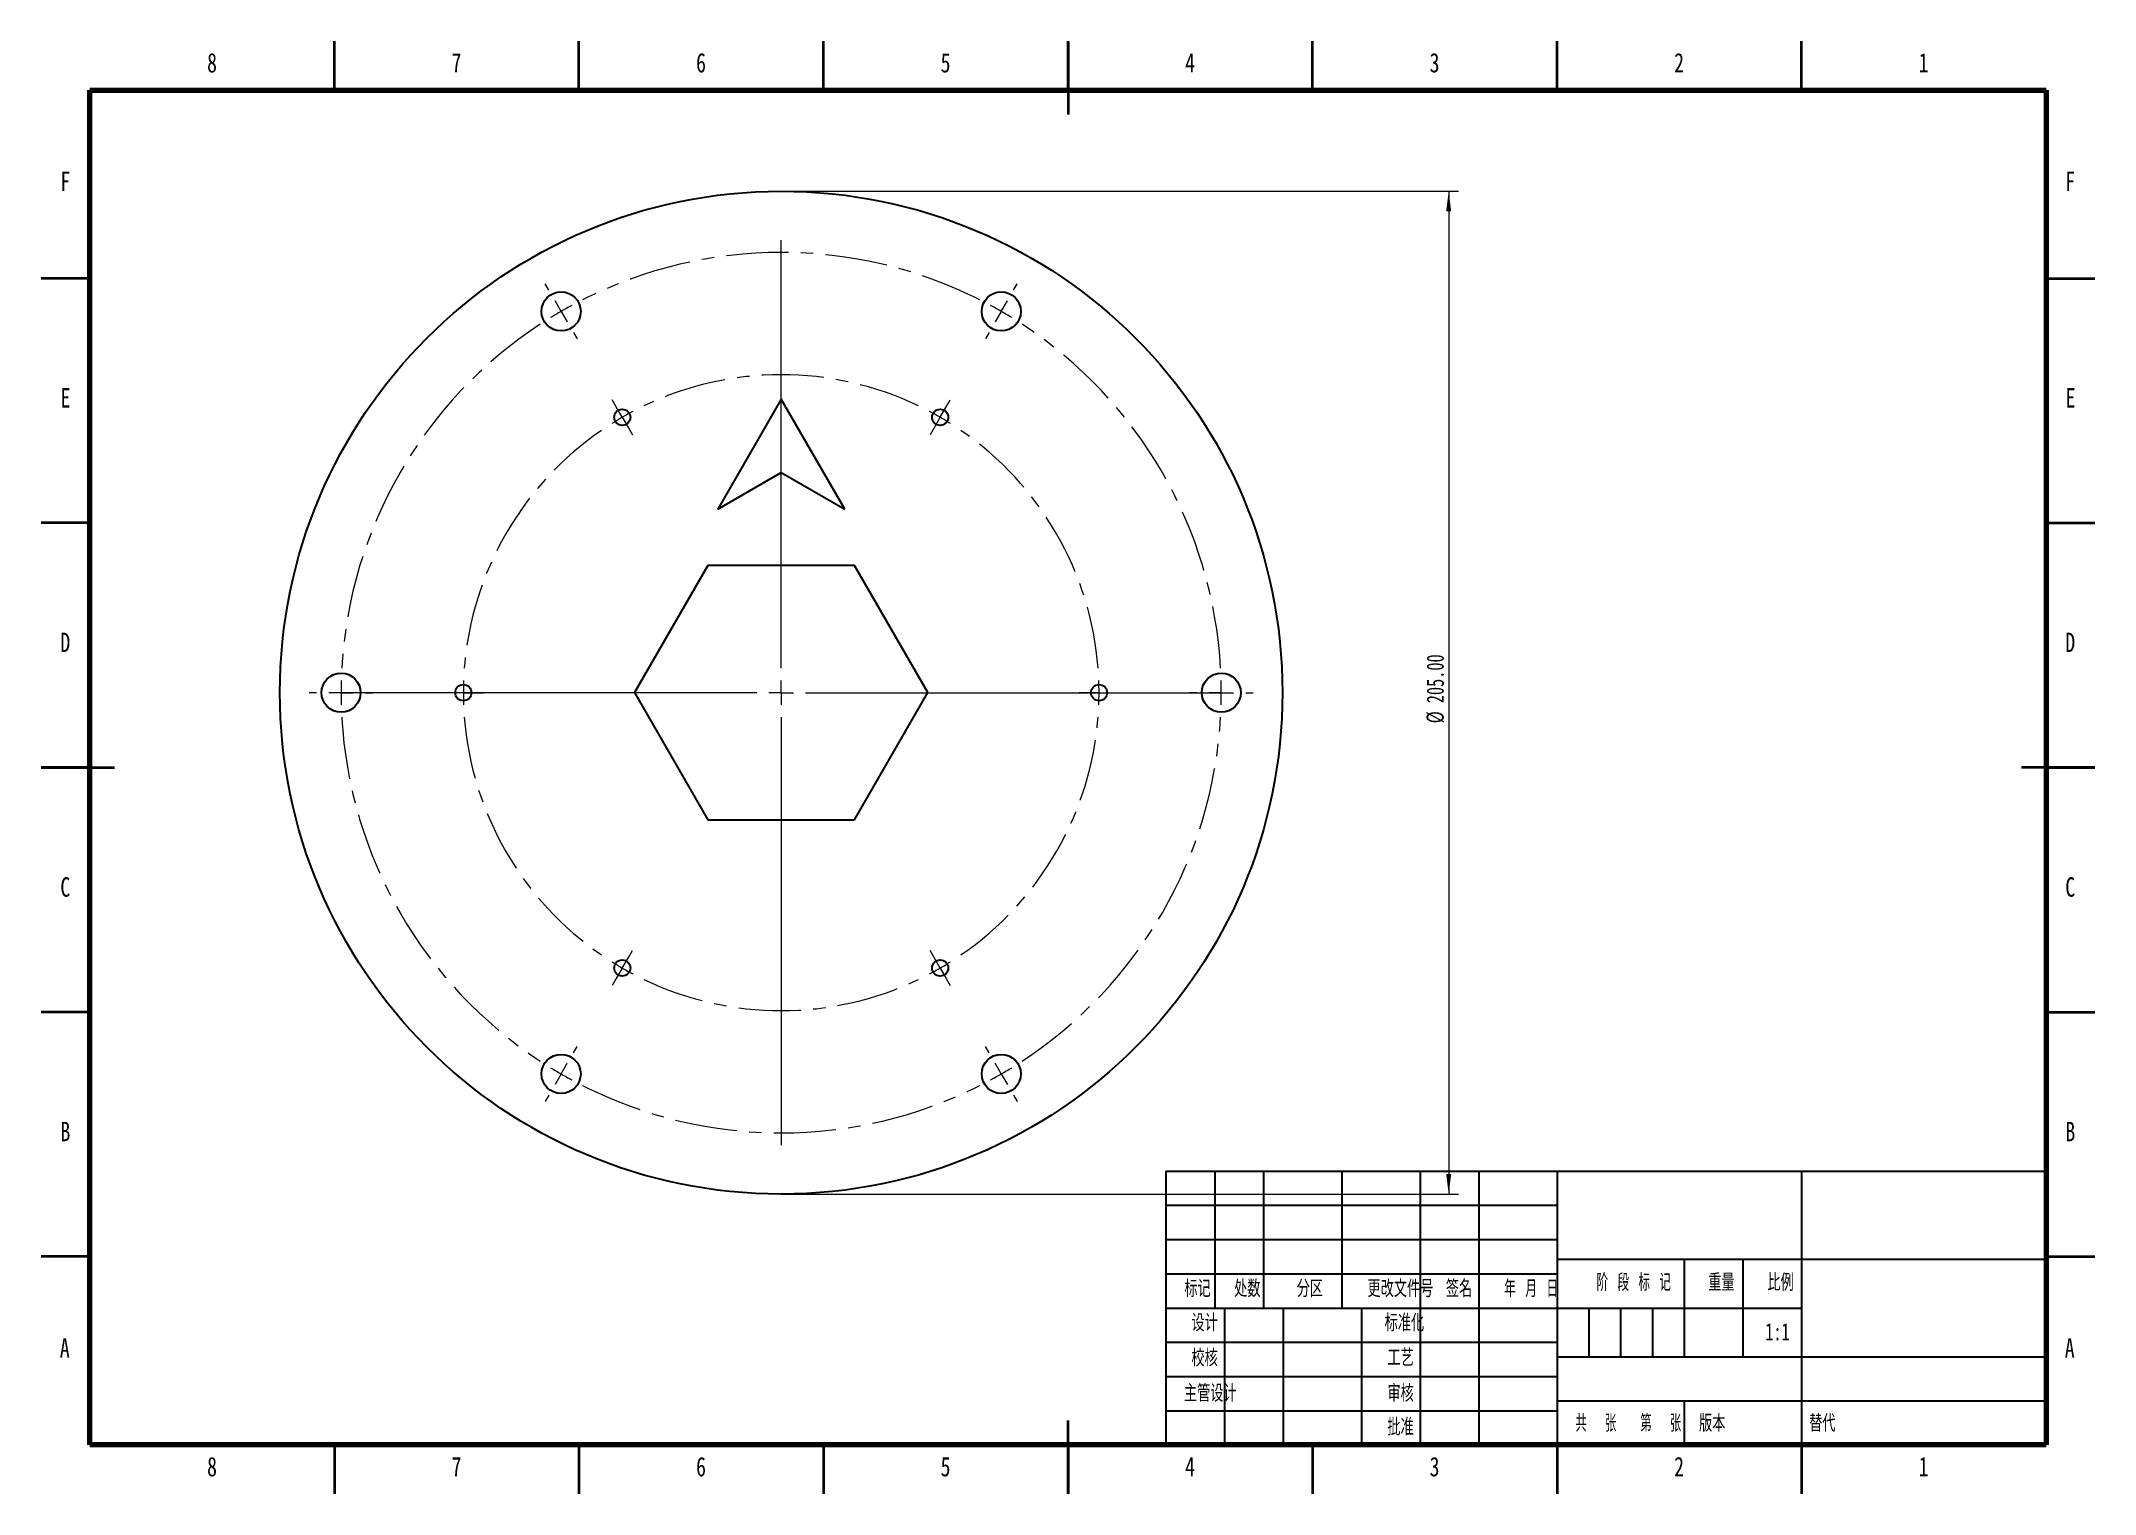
# Model space of a CAD drawing. Header units: millimetres. Extents: x 0 to 420, y 0 to 297.
import ezdxf

# ---------------------------------------------------------------- set-up
doc = ezdxf.new("R2010")
doc.units = ezdxf.units.MM
doc.linetypes.add('CENTERX2', pattern=[20.32, 12.7, -2.54, 2.54, -2.54])
for name, color, linetype in [('10', 7, 'Continuous'), ('5', 7, 'Continuous'), ('SLD-0', 7, 'Continuous')]:
    doc.layers.add(name, color=color, linetype=linetype)
doc.styles.add('SLDTEXTSTYLE0', font='TXT', dxfattribs={"width": 0.7})
doc.styles.add('SLDTEXTSTYLE1', font='TXT', dxfattribs={"width": 0.7, "bigfont": 'bigfont'})
doc.styles.add('SLDTEXTSTYLE2', font='TXT', dxfattribs={"width": 0.6, "bigfont": 'bigfont'})
doc.styles.add('SLDTEXTSTYLE3', font='TXT', dxfattribs={"width": 0.614286, "bigfont": 'bigfont'})
doc.styles.add('SLDTEXTSTYLE4', font='TXT', dxfattribs={"width": 0.62, "bigfont": 'bigfont'})
doc.styles.add('SLDTEXTSTYLE5', font='TXT', dxfattribs={"width": 0.75})
doc.dimstyles.new('SLDDIMSTYLE0', dxfattribs={"dimtxt": 3.5, "dimasz": 4.08, "dimexe": 0, "dimexo": 0.0625, "dimgap": 0.875, "dimtad": 2, "dimrnd": 1e-09, "dimzin": 4, "dimdsep": 46, "dimtxsty": 'SLDTEXTSTYLE0', "dimsah": 1, "dimcen": 0.09, "dimadec": 0, "dimazin": 1, "dimtfac": 1, "dimtofl": 0, "dimtmove": 0, "dimatfit": 3, "dimfxl": 0, "dimfrac": 2, "dimtolj": 1, "dimtzin": 12, "dimarcsym": 0})

# ---------------------------------------------------------------- blocks, each defined once
blk = doc.blocks.new('_D')
at = {"color": 7, "linetype": 'Continuous', "lineweight": 18}
for p, q in [((151.35, 266.3), (289.85, 266.3)), ((287.85, 266.3), (287.85, 61.3)), ((151.35, 61.3), (289.85, 61.3))]:
    blk.add_line(p, q, dxfattribs=at)
for points in [[(287.85, 266.3), (287.34, 262.22), (288.36, 262.22)], [(287.85, 61.3), (288.36, 65.38), (287.34, 65.38)]]:
    blk.add_solid(points, dxfattribs=at)
at = {"color": 7, "linetype": 'Continuous', "lineweight": 18, "char_height": 3.5, "attachment_point": 1, "rotation": 90, "style": 'SLDTEXTSTYLE0'}
for s, insert in [('205.00', (283.34, 161.64)), ('%%c', (283.32, 157.53))]:
    blk.add_mtext(s, dxfattribs=dict(at, insert=insert))
blk = doc.blocks.new('SW_CENTERMARKSYMBOL_0')
at = {"color": 0, "linetype": 'Continuous', "lineweight": 0}
for p, q in [((-66.25, 114.75), (-67.07, 116.18)), ((-65, 112.58), (-66.25, 114.75)), ((-32.5, 61.29), (-32.5, 115.08)), ((0, 112.58), (1.25, 114.75)), ((1.25, 114.75), (2.07, 116.18)), ((-65, 112.58), (-63.75, 110.42)), ((-63.75, 110.42), (-62.93, 108.99)), ((-1.25, 110.42), (-2.07, 108.99)), ((0, 112.58), (-1.25, 110.42)), ((-100, 56.29), (-101.65, 56.29)), ((-97.5, 56.29), (-100, 56.29)), ((-97.5, 56.29), (-95, 56.29)), ((-95, 56.29), (-93.35, 56.29)), ((-37.5, 56.29), (-91.29, 56.29)), ((-32.5, 56.29), (-35, 56.29)), ((-32.5, 56.29), (-32.5, 58.79)), ((-32.5, 56.29), (-32.5, 53.79)), ((-32.5, 56.29), (-30, 56.29)), ((-27.5, 56.29), (26.29, 56.29)), ((30, 56.29), (28.35, 56.29)), ((32.5, 56.29), (30, 56.29)), ((32.5, 56.29), (35, 56.29)), ((35, 56.29), (36.65, 56.29)), ((-32.5, 51.29), (-32.5, -2.5)), ((-65, 0), (-66.25, -2.17)), ((-65, 0), (-63.75, 2.17)), ((-63.75, 2.17), (-62.93, 3.59)), ((-1.25, 2.17), (-2.07, 3.59)), ((0, 0), (-1.25, 2.17)), ((0, 0), (1.25, -2.17)), ((-66.25, -2.17), (-67.07, -3.59)), ((1.25, -2.17), (2.07, -3.59))]:
    blk.add_line(p, q, dxfattribs=at)
at = {"color": 0, "linetype": 'CENTERX2', "lineweight": 0}
for start, end in [(64.4074, 115.5926), (124.4074, 175.5926), (4.4074, 55.5926), (184.4074, 235.5926), (304.4074, 355.5926), (244.4074, 295.5926)]:
    blk.add_arc((-32.5, 56.29), 65, start, end, dxfattribs=at)
at = {"color": 0, "linetype": 'Continuous', "lineweight": 0}
for start, end in [(117.7963, 120), (60, 62.2037), (120, 122.2037), (57.7963, 60), (177.7963, 180), (180, 182.2037), (0, 2.2037), (357.7963, 0), (237.7963, 240), (297.7963, 300), (300, 302.2037), (240, 242.2037)]:
    blk.add_arc((-32.5, 56.29), 65, start, end, dxfattribs=at)
blk = doc.blocks.new('SW_CENTERMARKSYMBOL_1')
at = {"color": 0, "linetype": 'Continuous', "lineweight": 0}
for p, q in [((45, 82.94), (45, 170.44)), ((-2.5, 160.21), (-3.25, 161.51)), ((92.5, 160.21), (93.25, 161.51)), ((0, 155.88), (-1.25, 158.05)), ((0, 155.88), (1.25, 153.72)), ((90, 155.88), (88.75, 153.72)), ((90, 155.88), (91.25, 158.05)), ((2.5, 151.55), (3.25, 150.26)), ((87.5, 151.55), (86.75, 150.26)), ((45, 77.94), (45, 80.44)), ((-50, 77.94), (-51.5, 77.94)), ((40, 77.94), (-47.5, 77.94)), ((-45, 77.94), (-47.5, 77.94)), ((-45, 77.94), (-42.5, 77.94)), ((-40, 77.94), (-38.5, 77.94)), ((45, 77.94), (42.5, 77.94)), ((45, 77.94), (45, 75.44)), ((45, 77.94), (47.5, 77.94)), ((50, 77.94), (137.5, 77.94)), ((130, 77.94), (128.5, 77.94)), ((135, 77.94), (132.5, 77.94)), ((135, 77.94), (137.5, 77.94)), ((140, 77.94), (141.5, 77.94)), ((45, 72.94), (45, -14.56)), ((2.5, 4.33), (3.25, 5.63)), ((87.5, 4.33), (86.75, 5.63)), ((0, 0), (-1.25, -2.17)), ((0, 0), (1.25, 2.17)), ((90, 0), (88.75, 2.17)), ((90, 0), (91.25, -2.17)), ((-2.5, -4.33), (-3.25, -5.63)), ((92.5, -4.33), (93.25, -5.63))]:
    blk.add_line(p, q, dxfattribs=at)
at = {"color": 0, "linetype": 'CENTERX2', "lineweight": 0}
for start, end in [(63.1831, 116.8169), (123.1831, 176.8169), (3.1831, 56.8169), (183.1831, 236.8169), (303.1831, 356.8169), (243.1831, 296.8169)]:
    blk.add_arc((45, 77.94), 90, start, end, dxfattribs=at)
at = {"color": 0, "linetype": 'Continuous', "lineweight": 0}
for start, end in [(120, 121.5915), (118.4085, 120), (60, 61.5915), (58.4085, 60), (178.4085, 180), (0, 1.5915), (180, 181.5915), (358.4085, 0), (238.4085, 240), (298.4085, 300), (300, 301.5915), (240, 241.5915)]:
    blk.add_arc((45, 77.94), 90, start, end, dxfattribs=at)

msp = doc.modelspace()

# ---------------------------------------------------------------- linework, layer by layer
at = {"color": 7, "linetype": 'Continuous', "lineweight": 35}
for p, q in [((60, 287), (60, 297)), ((110, 287), (110, 297)), ((160, 287), (160, 297)), ((210, 297.001), (210, 281.999)), ((210, 287), (210, 297)), ((260, 287), (260, 297)), ((310, 287), (310, 297)), ((360, 287), (360, 297)), ((10, 248.5), (0, 248.5)), ((410, 248.5), (420, 248.5)), ((10, 198.5), (0, 198.5)), ((410, 198.5), (420, 198.5)), ((-0.001, 148.5), (15.001, 148.5)), ((10, 148.5), (0, 148.5)), ((420.001, 148.5), (404.999, 148.5)), ((410, 148.5), (420, 148.5)), ((10, 98.5), (0, 98.5)), ((410, 98.5), (420, 98.5)), ((10, 48.5), (0, 48.5)), ((410, 48.5), (420, 48.5)), ((210, -0.001), (210, 15.001)), ((60, 10), (60, 0)), ((110, 10), (110, 0)), ((160, 10), (160, 0)), ((210, 10), (210, 0)), ((260, 10), (260, 0)), ((310, 10), (310, 0)), ((360, 10), (360, 0))]:
    msp.add_line(p, q, dxfattribs=at)
at = {"color": 7, "linetype": 'Continuous', "lineweight": 70}
for p, q in [((10, 10), (10, 287)), ((10, 287), (410, 287)), ((410, 287), (410, 10)), ((410, 10), (10, 10))]:
    msp.add_line(p, q, dxfattribs=at)
at = {"color": 7, "linetype": 'Continuous', "lineweight": 25}
for p, q in [((151.35, 223.8), (138.359, 201.3)), ((164.34, 201.3), (151.35, 223.8)), ((138.359, 201.3), (151.35, 208.8)), ((151.35, 208.8), (164.34, 201.3)), ((136.35, 189.781), (121.35, 163.8)), ((166.35, 189.781), (136.35, 189.781)), ((181.35, 163.8), (166.35, 189.781)), ((121.35, 163.8), (136.35, 137.819)), ((166.35, 137.819), (181.35, 163.8)), ((136.35, 137.819), (166.35, 137.819))]:
    msp.add_line(p, q, dxfattribs=at)
for centre, radius in [((151.35, 163.8), 102.5), ((106.35, 241.742), 4), ((196.35, 241.742), 4), ((118.85, 220.091), 1.65), ((183.85, 220.091), 1.65), ((61.35, 163.8), 4), ((86.35, 163.8), 1.65), ((216.35, 163.8), 1.65), ((241.35, 163.8), 4), ((118.85, 107.508), 1.65), ((183.85, 107.508), 1.65), ((106.35, 85.858), 4), ((196.35, 85.858), 4)]:
    msp.add_circle(centre, radius, dxfattribs=at)
at = {"layer": '10', "color": 7, "lineweight": 25}
for p, q in [((240, 66), (240, 38)), ((250, 66), (250, 38)), ((266, 66), (266, 38)), ((282, 66), (282, 10)), ((294, 66), (294, 10)), ((310, 66), (310, 10)), ((360, 66), (360, 38)), ((310, 48), (410, 48)), ((335.986, 48), (335.986, 28)), ((348, 48), (348, 28)), ((230, 45), (310, 45)), ((230, 38), (360, 38)), ((242, 38), (242, 10)), ((254, 38), (254, 10)), ((270, 38), (270, 10)), ((360, 38), (360, 10)), ((230, 31), (310, 31)), ((310, 28), (410, 28)), ((230, 24), (310, 24)), ((230, 17), (310, 17)), ((310, 19), (410, 19))]:
    msp.add_line(p, q, dxfattribs=at)
at = {"layer": '10', "color": 7}
for p, q in [((230, 59), (310, 59)), ((230, 52), (310, 52))]:
    msp.add_line(p, q, dxfattribs=at)
at = {"layer": '5', "color": 7, "lineweight": 25}
for q in [(410, 66), (230, 10)]:
    msp.add_line((230, 66), q, dxfattribs=at)
at = {"layer": 'SLD-0'}
for p, q in [((316.5, 38), (316.5, 28)), ((323, 38), (323, 28)), ((329.5, 38), (329.5, 28))]:
    msp.add_line(p, q, dxfattribs=at)
at = {"layer": 'SLD-0', "lineweight": 25}
msp.add_line((335.986, 19), (335.986, 10), dxfattribs=at)

# ---------------------------------------------------------------- block references
at = {"color": 7, "linetype": 'Continuous', "lineweight": 0}
for name, p in [('SW_CENTERMARKSYMBOL_1', (106.35, 85.858)), ('SW_CENTERMARKSYMBOL_0', (183.85, 107.508))]:
    msp.add_blockref(name, p, dxfattribs=at)

# ---------------------------------------------------------------- texts
at = {"color": 7, "linetype": 'Continuous', "lineweight": 0, "char_height": 3.969, "attachment_point": 2, "style": 'SLDTEXTSTYLE5'}
for s, insert in [('8', (34.96, 294.56)), ('7', (84.96, 294.56)), ('6', (134.96, 294.56)), ('5', (184.96, 294.56)), ('4', (234.96, 294.56)), ('3', (284.96, 294.56)), ('2', (334.96, 294.56)), ('1', (384.96, 294.56)), ('F', (4.958, 270.31)), ('F', (414.958, 270.31)), ('E', (5.008, 226.06)), ('E', (415.008, 226.06)), ('D', (4.953, 176.06)), ('D', (414.953, 176.06)), ('C', (4.959, 126.06)), ('C', (414.959, 126.06)), ('B', (4.971, 76.06)), ('B', (414.971, 76.06)), ('A', (4.84, 31.81)), ('A', (414.84, 31.81)), ('8', (34.96, 7.56)), ('7', (84.96, 7.56)), ('6', (134.96, 7.56)), ('5', (184.96, 7.56)), ('4', (234.96, 7.56)), ('3', (284.96, 7.56)), ('2', (334.96, 7.56)), ('1', (384.96, 7.56))]:
    msp.add_mtext(s, dxfattribs=dict(at, insert=insert))
at = {"layer": '10', "char_height": 3.5, "attachment_point": 2}
for s, insert, style in [('标记', (236.492, 43.717), 'SLDTEXTSTYLE1'), ('处\\M+19094', (246.667, 43.717), 'SLDTEXTSTYLE1'), ('\\M+195AA\\M+18BE6', (259.464, 43.717), 'SLDTEXTSTYLE1'), ('\\M+18D58\\M+189FC\\M+195B6\\M+18C8F\\M+18D86', (277.982, 43.717), 'SLDTEXTSTYLE1'), ('签\\M+196BC', (289.968, 43.717), 'SLDTEXTSTYLE1'), ('\\M+1944E \\M+18C8E \\M+193FA', (304.713, 43.717), 'SLDTEXTSTYLE4'), ('阶 \\M+19269 标 记', (325.688, 44.994), 'SLDTEXTSTYLE3'), ('\\M+18F64\\M+197CA', (343.632, 44.994), 'SLDTEXTSTYLE1'), ('\\M+194E4\\M+197E1', (355.723, 44.994), 'SLDTEXTSTYLE1'), ('设计', (237.932, 36.734), 'SLDTEXTSTYLE1'), ('标\\M+18F79\\M+189BB', (278.793, 36.734), 'SLDTEXTSTYLE1'), ('1:1', (355.084, 34.905), 'SLDTEXTSTYLE0'), ('\\M+18D5A\\M+18A6A', (237.931, 29.556), 'SLDTEXTSTYLE1'), ('\\M+18D48艺', (278.016, 29.599), 'SLDTEXTSTYLE1'), ('\\M+18EE5\\M+18AC7设计', (239.093, 22.33), 'SLDTEXTSTYLE1'), ('审\\M+18A6A', (278.016, 22.33), 'SLDTEXTSTYLE1'), ('\\M+194E1\\M+18F79', (277.998, 15.441), 'SLDTEXTSTYLE1'), ('\\M+18BA4  张', (317.959, 16.201), 'SLDTEXTSTYLE2'), ('\\M+191E6  张', (331.223, 16.201), 'SLDTEXTSTYLE2'), ('\\M+194C5\\M+1967B', (341.742, 16.201), 'SLDTEXTSTYLE1')]:
    msp.add_mtext(s, dxfattribs=dict(at, insert=insert, style=style))
at = {"layer": 'SLD-0', "insert": (361.561, 16.201), "char_height": 3.5, "attachment_point": 1, "style": 'SLDTEXTSTYLE1'}
msp.add_mtext('\\M+191D6\\M+191E3', dxfattribs=at)

# ---------------------------------------------------------------- dimensions: what is measured, and where the dimension line sits
at = {"color": 7, "linetype": 'Continuous', "lineweight": 18}
dim = msp.add_linear_dim(base=(287.85, 61.3), p1=(151.35, 266.3), p2=(151.35, 61.3), angle=90, text='%%c<>', dimstyle='SLDDIMSTYLE0', dxfattribs=at)
dim.commit()
dim.dimension.update_dxf_attribs({"geometry": '_D', "text_midpoint": (287.85, 164.191), "dimtype": 160})

doc.saveas('drawing.dxf')
